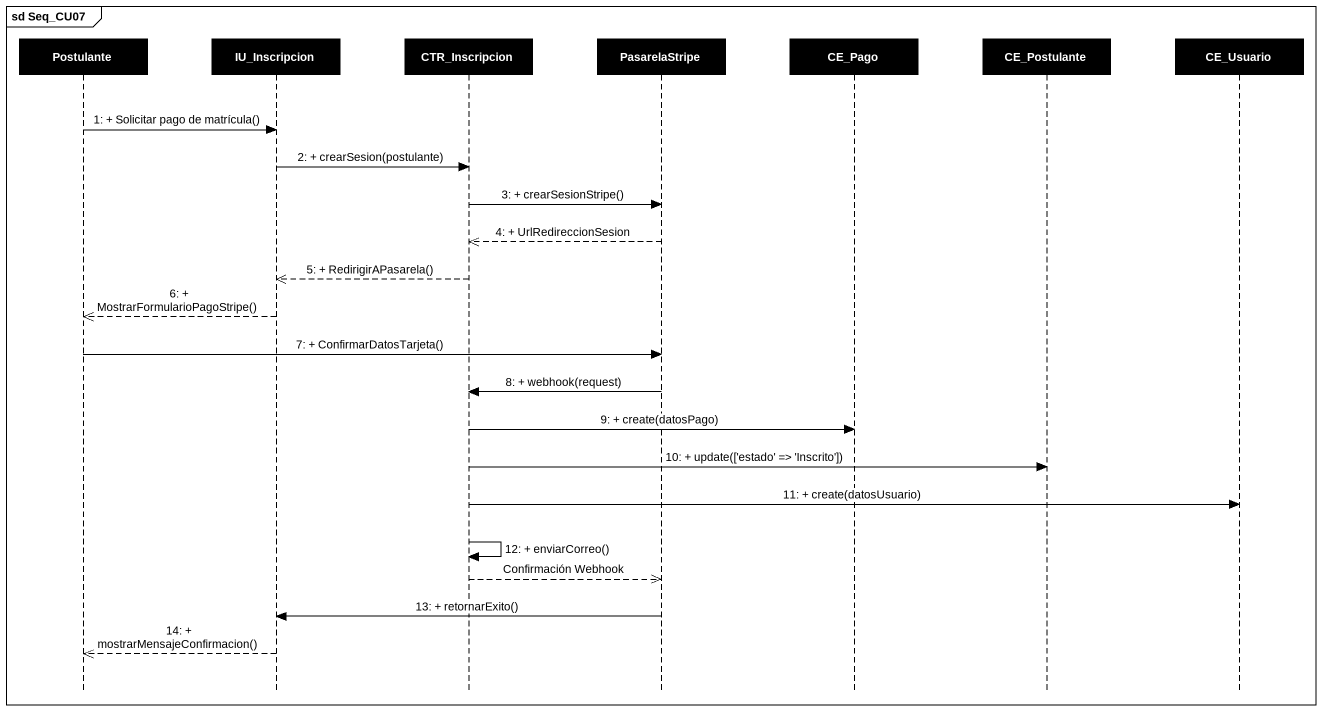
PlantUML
@startuml
mainframe sd Seq_CU07
hide footbox
participant Postulante #000000
participant IU_Inscripcion #000000
participant CTR_Inscripcion #000000
participant PasarelaStripe #000000
participant CE_Pago #000000
participant CE_Postulante #000000
participant CE_Usuario #000000

Postulante -> IU_Inscripcion : 1: + Solicitar pago de matrícula()
IU_Inscripcion -> CTR_Inscripcion : 2: + crearSesion(postulante)
CTR_Inscripcion -> PasarelaStripe : 3: + crearSesionStripe()
PasarelaStripe -->> CTR_Inscripcion : 4: + UrlRedireccionSesion
CTR_Inscripcion -->> IU_Inscripcion : 5: + RedirigirAPasarela()
IU_Inscripcion -->> Postulante : 6: + MostrarFormularioPagoStripe()
Postulante -> PasarelaStripe : 7: + ConfirmarDatosTarjeta()
PasarelaStripe -> CTR_Inscripcion : 8: + webhook(request)
CTR_Inscripcion -> CE_Pago : 9: + create(datosPago)
CTR_Inscripcion -> CE_Postulante : 10: + update(['estado' => 'Inscrito'])
CTR_Inscripcion -> CE_Usuario : 11: + create(datosUsuario)
CTR_Inscripcion -> CTR_Inscripcion : 12: + enviarCorreo()
CTR_Inscripcion -->> PasarelaStripe : Confirmación Webhook
PasarelaStripe -> IU_Inscripcion : 13: + retornarExito()
IU_Inscripcion -->> Postulante : 14: + mostrarMensajeConfirmacion()
@enduml
